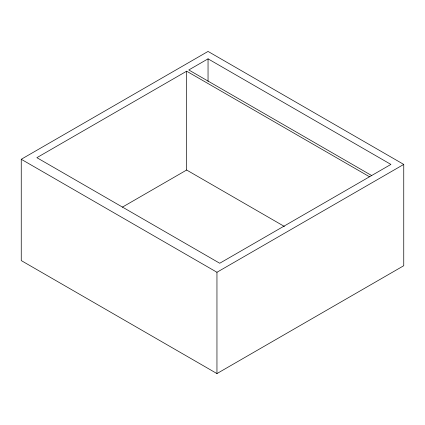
<?xml version="1.0" encoding="UTF-8"?>
<svg xmlns="http://www.w3.org/2000/svg" width="425" height="425" viewBox="0 0 425 425"><rect width="100%" height="100%" fill="white"/><g stroke="black" fill="none" stroke-linecap="round" stroke-linejoin="round"><path stroke-width="0.64" d="M21.25 159.279L208.048 51.43L403.75 164.417L403.75 265.721L216.952 373.57L21.25 260.583L21.25 159.279L216.952 272.266L403.75 164.417M369.516 176.773L186.649 71.198L36.869 157.675L219.73 263.25L390.91 164.417L208.048 58.847L188.79 69.96L371.652 175.536M122.379 207.14L186.649 170.027L284.41 226.467M216.952 272.266L216.952 373.57M208.048 58.847L208.048 81.398M186.649 71.198L186.649 170.027"/></g></svg>
